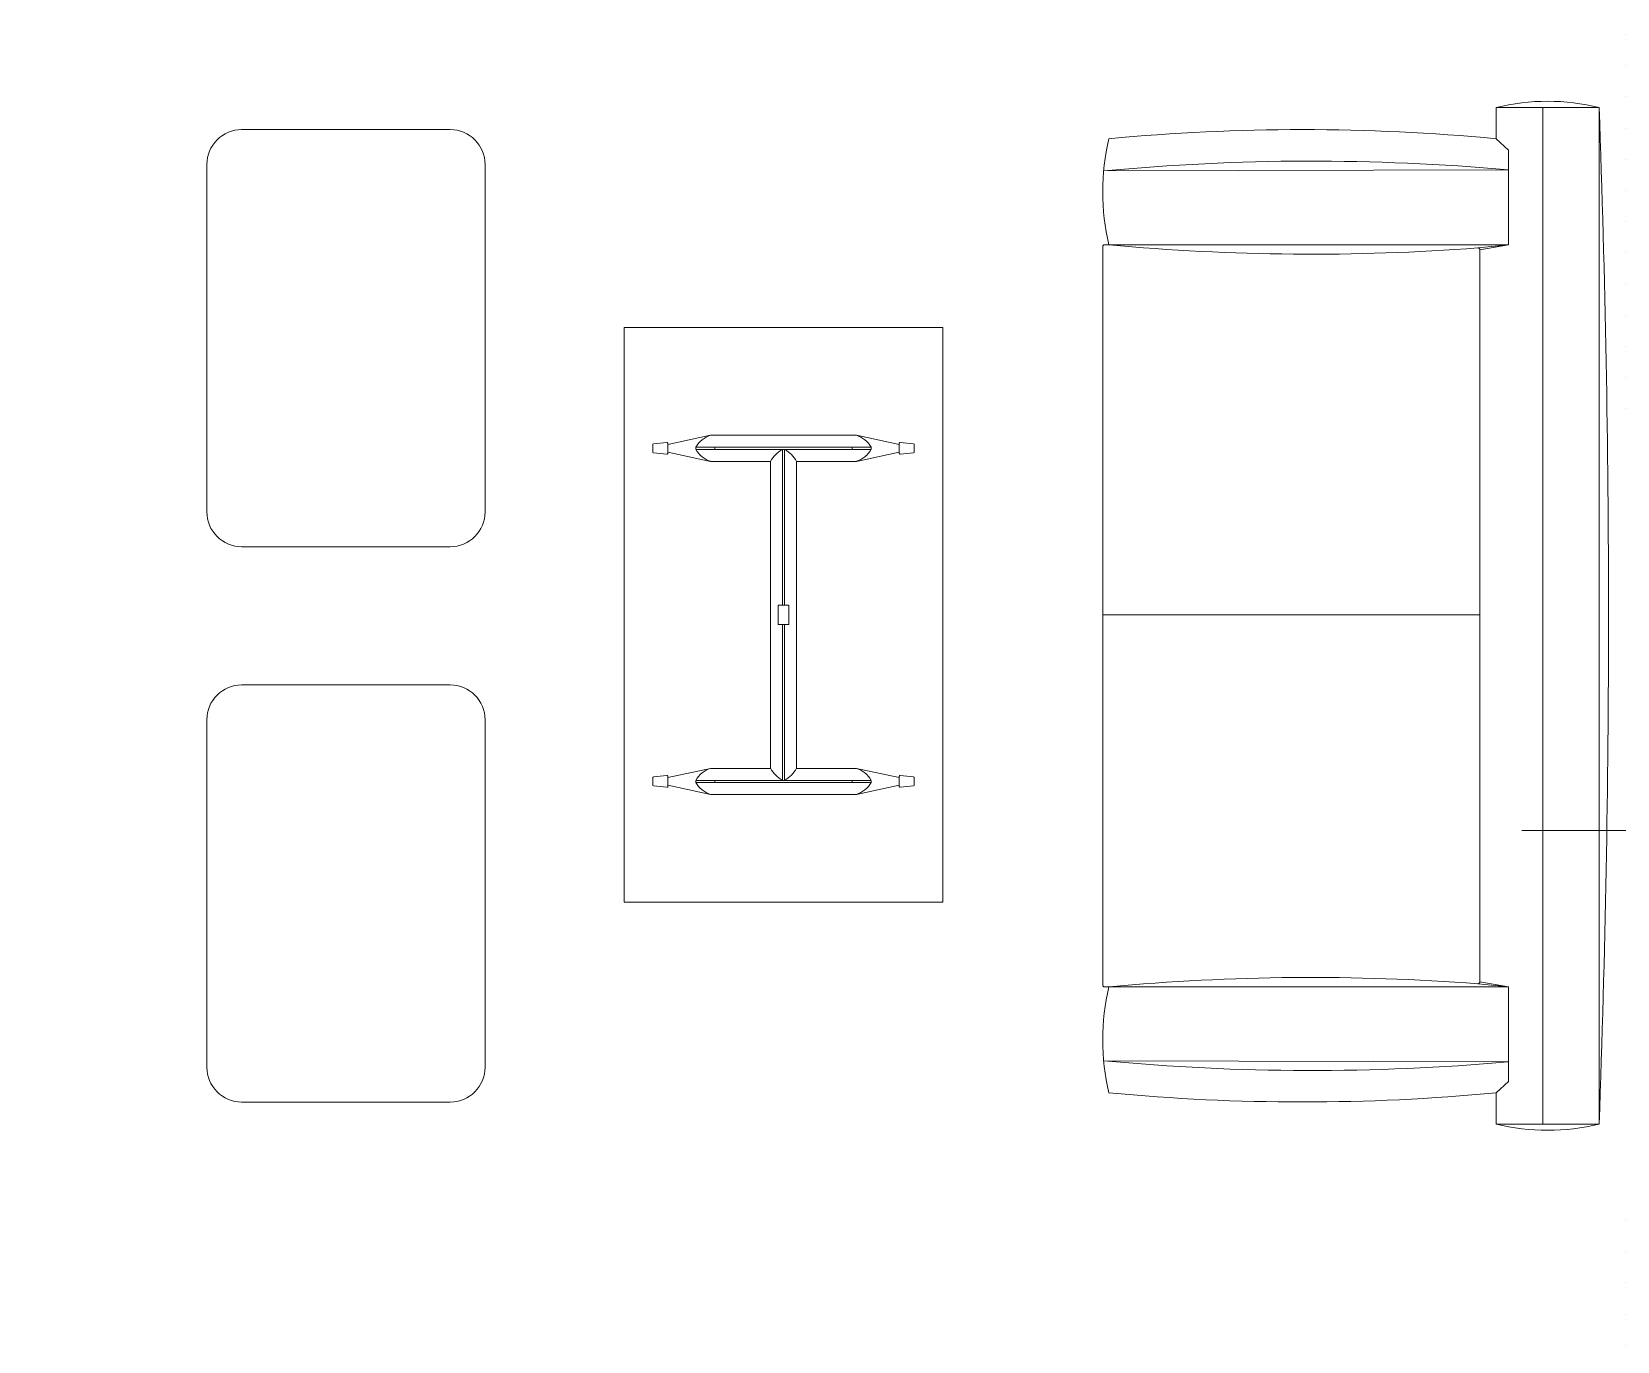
# Model space of a CAD drawing. Header units: millimetres. Extents: x 5985 to 6342, y 1020 to 1088.
# Drawn here: x 6160.685 to 6162.964, y 1070.875 to 1072.759 of the extents above; entities that cross this region are included whole.
import ezdxf

# ---------------------------------------------------------------- set-up
doc = ezdxf.new("R2010")
doc.units = ezdxf.units.MM
for name, color, linetype, lineweight in [('07_CIVIL VISTAS MEDIA', 251, 'Continuous', 5), ('COLUMNAS_EJES', 252, 'Continuous', 9), ('MISC MUEBLES', 143, 'Continuous', 9)]:
    doc.layers.add(name, color=color, linetype=linetype, lineweight=lineweight)

# ---------------------------------------------------------------- blocks, each defined once
blk = doc.blocks.new('Ejes de la columna')
at = {"layer": 'COLUMNAS_EJES'}
for p, q in [((0, -0.5), (0, 0.5)), ((-0.5, 0), (0.5, 0))]:
    blk.add_line(p, q, dxfattribs=at)

msp = doc.modelspace()

# ---------------------------------------------------------------- hatches: boundary and pattern name
at = {"layer": '07_CIVIL VISTAS MEDIA'}
h = msp.add_hatch(dxfattribs=at)
h.set_pattern_fill('ANSI31', color=18, scale=0.01)
h.set_pattern_definition([(45, (5211.84584, 1146.36072), (-0.0224506403, 0.0224506403), [])])
h.paths.add_polyline_path([(6160.6774, 1076.2347), (6159.5771, 1076.2347), (6159.5771, 1075.2347), (6159.6771, 1075.2347), (6159.6771, 1076.0347), (6160.6774, 1076.0347)])
h.paths.add_polyline_path([(6163.1771, 1074.4599), (6162.9771, 1074.4599), (6162.9771, 1072.185), (6163.1771, 1072.185)])
h.paths.add_polyline_path([(6166.9956, 1070.7347), (6166.5771, 1070.7347), (6166.5771, 1072.9774), (6166.5661, 1072.9774, -0.414214), (6166.5614, 1072.9822), (6166.5614, 1073.0538), (6166.5709, 1073.0538), (6166.5709, 1072.987), (6166.5771, 1072.987), (6166.5771, 1073.8347), (6166.4771, 1073.8347), (6166.4771, 1070.7347), (6165.4286, 1070.7347), (6165.4286, 1070.4347), (6166.9956, 1070.4347)])
h.paths.add_polyline_path([(6165.5886, 1070.5947), (6165.5886, 1070.6347), (6166.8356, 1070.6347), (6166.8356, 1070.5947)], flags=16)
h.paths.add_polyline_path([(6163.8286, 1070.7347), (6163.1771, 1070.7347), (6163.1771, 1071.085), (6162.9771, 1071.085), (6162.9771, 1070.7347), (6162.2616, 1070.7347), (6162.2616, 1070.4347), (6163.8286, 1070.4347)])
h.paths.add_polyline_path([(6163.6686, 1070.6347), (6163.6686, 1070.5947), (6162.4016, 1070.5947), (6162.4016, 1070.6347)], flags=16)
h.paths.add_polyline_path([(6158.7771, 1076.2347), (6158.5771, 1076.2347), (6158.5771, 1076.0347), (6158.6771, 1076.0347), (6158.6771, 1075.2347), (6158.7771, 1075.2347)])
h.paths.add_polyline_path([(6158.7594, 1075.4187), (6158.7701, 1075.4187), (6158.7701, 1075.3381, -1), (6158.7594, 1075.3381)], flags=16)
h.paths.add_polyline_path([(6157.5771, 1076.2347), (6155.2774, 1076.2347), (6155.2774, 1076.0347), (6156.5771, 1076.0347), (6156.5771, 1075.0599), (6156.7771, 1075.0599), (6156.7771, 1076.0347), (6157.5771, 1076.0347)])
h.paths.add_polyline_path([(6154.2774, 1076.2347), (6153.1771, 1076.2347), (6153.1771, 1075.2347), (6153.2771, 1075.2347), (6153.2771, 1076.0347), (6154.2774, 1076.0347)])
h.paths.add_polyline_path([(6152.3771, 1076.2347), (6152.1771, 1076.2347), (6152.1771, 1076.0347), (6152.2771, 1076.0347), (6152.2771, 1075.2347), (6152.3771, 1075.2347), (6152.3771, 1075.3328), (6152.3648, 1075.3328, -0.414214), (6152.3594, 1075.3381), (6152.3594, 1075.4187), (6152.3701, 1075.4187), (6152.3701, 1075.3435), (6152.3771, 1075.3435)])
h.paths.add_polyline_path([(6154.3276, 1070.7347), (6153.2771, 1070.7347), (6153.2771, 1073.8347), (6153.1771, 1073.8347), (6153.1771, 1072.987), (6153.1832, 1072.987), (6153.1832, 1073.0538), (6153.1927, 1073.0538), (6153.1927, 1072.9822, -0.414214), (6153.188, 1072.9774), (6153.1771, 1072.9774), (6153.1771, 1070.7347), (6152.7606, 1070.7347), (6152.7606, 1070.4347), (6154.3276, 1070.4347)])
h.paths.add_polyline_path([(6154.1676, 1070.6347), (6154.1676, 1070.5947), (6152.9206, 1070.5947), (6152.9206, 1070.6347)], flags=16)

# ---------------------------------------------------------------- linework, layer by layer
at = {"layer": 'MISC MUEBLES'}
for p, q in [((6162.7902, 1072.6502), (6162.7902, 1072.6053)), ((6162.9384, 1072.6502), (6162.7902, 1072.6502)), ((6162.8576, 1072.6502), (6162.8576, 1071.1878)), ((6162.9384, 1072.6502), (6162.9384, 1071.1878)), ((6162.7902, 1072.6053), (6162.8082, 1072.589)), ((6162.8082, 1072.589), (6162.8082, 1072.4527)), ((6162.226, 1072.5589), (6162.8082, 1072.5604)), ((6162.2246, 1072.45), (6162.2246, 1072.3543)), ((6162.2336, 1072.4527), (6162.2273, 1072.4527)), ((6162.8082, 1072.4527), (6162.2336, 1072.4527)), ((6162.7642, 1072.4482), (6162.8082, 1072.4527)), ((6162.8082, 1072.4527), (6162.7669, 1072.4455)), ((6162.7669, 1072.4455), (6162.7669, 1071.3925)), ((6162.2246, 1071.388), (6162.2246, 1072.3817)), ((6161.5365, 1072.3339), (6161.5365, 1071.9204)), ((6161.9946, 1072.3339), (6161.5365, 1072.3339)), ((6161.9946, 1072.3339), (6161.9946, 1071.9204)), ((6161.5777, 1072.16), (6161.5777, 1072.1653)), ((6161.5786, 1072.1664), (6161.598, 1072.1683)), ((6161.6608, 1072.1788), (6161.5991, 1072.1656)), ((6161.5991, 1072.1673), (6161.5991, 1072.16)), ((6161.6608, 1072.1788), (6161.7656, 1072.1788)), ((6161.8704, 1072.1788), (6161.7656, 1072.1788)), ((6161.8704, 1072.1788), (6161.9321, 1072.1656)), ((6161.9321, 1072.1673), (6161.9321, 1072.16)), ((6161.9526, 1072.1664), (6161.9332, 1072.1683)), ((6161.9535, 1072.16), (6161.9535, 1072.1653)), ((6161.5777, 1072.16), (6161.5777, 1072.1547)), ((6161.5786, 1072.1537), (6161.598, 1072.1517)), ((6161.5991, 1072.1527), (6161.5991, 1072.16)), ((6161.6608, 1072.1412), (6161.5991, 1072.1545)), ((6161.6394, 1072.1616), (6161.7656, 1072.1616)), ((6161.6394, 1072.1585), (6161.6394, 1072.1616)), ((6161.6394, 1072.1585), (6161.7656, 1072.1585)), ((6161.6668, 1072.1585), (6161.6668, 1072.1616)), ((6161.764, 1071.9343), (6161.764, 1072.1585)), ((6161.8917, 1072.1616), (6161.7656, 1072.1616)), ((6161.8917, 1072.1585), (6161.7656, 1072.1585)), ((6161.7671, 1071.9343), (6161.7671, 1072.1585)), ((6161.8644, 1072.1585), (6161.8644, 1072.1616)), ((6161.8704, 1072.1412), (6161.9321, 1072.1545)), ((6161.8917, 1072.1585), (6161.8917, 1072.1616)), ((6161.9321, 1072.1527), (6161.9321, 1072.16)), ((6161.9526, 1072.1537), (6161.9332, 1072.1517)), ((6161.9535, 1072.16), (6161.9535, 1072.1547)), ((6161.7468, 1072.1412), (6161.6608, 1072.1412)), ((6161.7468, 1071.9204), (6161.7468, 1072.1412)), ((6161.7844, 1071.9204), (6161.7844, 1072.1412)), ((6161.8704, 1072.1412), (6161.7844, 1072.1412)), ((6161.5365, 1071.5069), (6161.5365, 1071.9204)), ((6161.7468, 1071.9204), (6161.7468, 1071.6996)), ((6161.7579, 1071.9204), (6161.7579, 1071.9343)), ((6161.7733, 1071.9343), (6161.7579, 1071.9343)), ((6161.7579, 1071.9204), (6161.7579, 1071.9065)), ((6161.7733, 1071.9204), (6161.7733, 1071.9343)), ((6161.7733, 1071.9204), (6161.7733, 1071.9065)), ((6161.7844, 1071.9204), (6161.7844, 1071.6996)), ((6161.9946, 1071.5069), (6161.9946, 1071.9204)), ((6162.7669, 1071.9204), (6162.2246, 1071.9204)), ((6162.2246, 1071.9204), (6162.7669, 1071.9204)), ((6162.7669, 1071.9204), (6162.2246, 1071.9204)), ((6161.7733, 1071.9065), (6161.7579, 1071.9065)), ((6161.764, 1071.9065), (6161.764, 1071.6823)), ((6161.7671, 1071.9065), (6161.7671, 1071.6823)), ((6161.5777, 1071.6808), (6161.5777, 1071.6861)), ((6161.5786, 1071.6872), (6161.598, 1071.6891)), ((6161.6608, 1071.6996), (6161.5991, 1071.6863)), ((6161.5991, 1071.6881), (6161.5991, 1071.6808)), ((6161.7468, 1071.6996), (6161.6608, 1071.6996)), ((6161.8704, 1071.6996), (6161.7844, 1071.6996)), ((6161.8704, 1071.6996), (6161.9321, 1071.6863)), ((6161.9321, 1071.6881), (6161.9321, 1071.6808)), ((6161.9526, 1071.6872), (6161.9332, 1071.6891)), ((6161.9535, 1071.6808), (6161.9535, 1071.6861)), ((6161.5777, 1071.6808), (6161.5777, 1071.6755)), ((6161.5786, 1071.6744), (6161.598, 1071.6725)), ((6161.5991, 1071.6735), (6161.5991, 1071.6808)), ((6161.6608, 1071.662), (6161.5991, 1071.6753)), ((6161.6394, 1071.6823), (6161.7656, 1071.6823)), ((6161.6394, 1071.6823), (6161.6394, 1071.6793)), ((6161.6394, 1071.6793), (6161.7656, 1071.6793)), ((6161.6668, 1071.6823), (6161.6668, 1071.6793)), ((6161.8917, 1071.6823), (6161.7656, 1071.6823)), ((6161.8917, 1071.6793), (6161.7656, 1071.6793)), ((6161.8644, 1071.6823), (6161.8644, 1071.6793)), ((6161.8704, 1071.662), (6161.9321, 1071.6753)), ((6161.8917, 1071.6823), (6161.8917, 1071.6793)), ((6161.9321, 1071.6735), (6161.9321, 1071.6808)), ((6161.9526, 1071.6744), (6161.9332, 1071.6725)), ((6161.9535, 1071.6808), (6161.9535, 1071.6755)), ((6161.6608, 1071.662), (6161.7656, 1071.662)), ((6161.8704, 1071.662), (6161.7656, 1071.662)), ((6161.9946, 1071.5069), (6161.5365, 1071.5069)), ((6162.2246, 1071.388), (6162.2246, 1071.4837)), ((6162.2246, 1071.388), (6162.2246, 1071.4563)), ((6162.7642, 1071.3898), (6162.8082, 1071.3853)), ((6162.8082, 1071.3853), (6162.7669, 1071.3925)), ((6162.2336, 1071.3853), (6162.2273, 1071.3853)), ((6162.8082, 1071.3853), (6162.2336, 1071.3853)), ((6162.8082, 1071.249), (6162.8082, 1071.3853)), ((6162.226, 1071.2791), (6162.8082, 1071.2776)), ((6162.7902, 1071.2327), (6162.8082, 1071.249)), ((6162.7902, 1071.1878), (6162.7902, 1071.2327)), ((6162.9384, 1071.1878), (6162.7902, 1071.1878))]:
    msp.add_line(p, q, dxfattribs=at)
for points in [[(6160.9365, 1072.5684), (6160.9365, 1072.0684, 0.414214), (6160.9865, 1072.0184), (6161.2865, 1072.0184, 0.414214), (6161.3365, 1072.0684), (6161.3365, 1072.5684, 0.414214), (6161.2865, 1072.6184), (6160.9865, 1072.6184, 0.414214)], [(6160.9365, 1071.7696), (6160.9365, 1071.2696, 0.414214), (6160.9865, 1071.2196), (6161.2865, 1071.2196, 0.414214), (6161.3365, 1071.2696), (6161.3365, 1071.7696, 0.414214), (6161.2865, 1071.8196), (6160.9865, 1071.8196, 0.414214)]]:
    msp.add_lwpolyline(points, format="xyb", close=True, dxfattribs=at)
for centre, radius, start, end in [((6162.8643, 1072.3492), 0.31, 76.1775, 103.8225), ((6143.0948, 1071.919), 19.857, 357.88978, 2.11022), ((6162.5534, 1072.529), 0.3288, 166.5803, 193.4197), ((6162.5119, 1069.6574), 2.961, 84.6069, 95.3931), ((6162.5253, 1069.4055), 3.1676, 84.8766, 95.4221), ((6162.2273, 1072.45), 0.00269, 90, 180), ((6162.5254, 1075.6068), 3.1676, 264.7149, 274.3203), ((6162.7642, 1072.4455), 0.00269, 0, 94.3203), ((6161.5787, 1072.1653), 0.00103, 95.8292, 180), ((6161.5981, 1072.1673), 0.00103, 0, 95.8292), ((6161.6719, 1072.1432), 0.0373, 107.3525, 150.4786), ((6161.8592, 1072.1432), 0.0373, 29.5214, 72.6475), ((6161.9331, 1072.1673), 0.00103, 84.1708, 180), ((6161.9525, 1072.1653), 0.00103, 0, 84.1708), ((6161.5787, 1072.1547), 0.00103, 180, 264.1708), ((6161.5981, 1072.1527), 0.00103, 264.1708, 0), ((6161.6719, 1072.1769), 0.0373, 209.5214, 252.6475), ((6161.7887, 1072.1165), 0.0486, 120.4898, 149.5102), ((6161.7425, 1072.1165), 0.0486, 30.4898, 59.5102), ((6161.8592, 1072.1769), 0.0373, 287.3525, 330.4786), ((6161.9331, 1072.1527), 0.00103, 180, 275.8292), ((6161.9525, 1072.1547), 0.00103, 275.8292, 0), ((6161.5787, 1071.6861), 0.00103, 95.8292, 180), ((6161.5981, 1071.6881), 0.00103, 0, 95.8292), ((6161.6719, 1071.6639), 0.0373, 107.3525, 150.4786), ((6161.7887, 1071.7243), 0.0486, 210.4898, 239.5102), ((6161.7425, 1071.7243), 0.0486, 300.4898, 329.5102), ((6161.8592, 1071.6639), 0.0373, 29.5214, 72.6475), ((6161.9331, 1071.6881), 0.00103, 84.1708, 180), ((6161.9525, 1071.6861), 0.00103, 0, 84.1708), ((6161.5787, 1071.6755), 0.00103, 180, 264.1708), ((6161.5981, 1071.6735), 0.00103, 264.1708, 0), ((6161.6719, 1071.6977), 0.0373, 209.5214, 252.6475), ((6161.8592, 1071.6977), 0.0373, 287.3525, 330.4786), ((6161.9331, 1071.6735), 0.00103, 180, 275.8292), ((6161.9525, 1071.6755), 0.00103, 275.8292, 0), ((6162.5254, 1068.2312), 3.1676, 85.6797, 95.2851), ((6162.7642, 1071.3925), 0.00269, 265.6797, 0), ((6162.2273, 1071.388), 0.00269, 180, 270), ((6162.5534, 1071.309), 0.3288, 166.5803, 193.4197), ((6162.5253, 1074.4325), 3.1676, 264.5779, 275.1234), ((6162.5119, 1074.1807), 2.961, 264.6069, 275.3931), ((6162.8643, 1071.4889), 0.31, 256.1775, 283.8225)]:
    msp.add_arc(centre, radius, start, end, dxfattribs=at)

# ---------------------------------------------------------------- block references
at = {"layer": 'COLUMNAS_EJES', "xscale": -0.5, "yscale": 1.35, "rotation": 180}
msp.add_blockref('Ejes de la columna', (6163.0771, 1071.61), dxfattribs=at)

doc.saveas('drawing.dxf')
